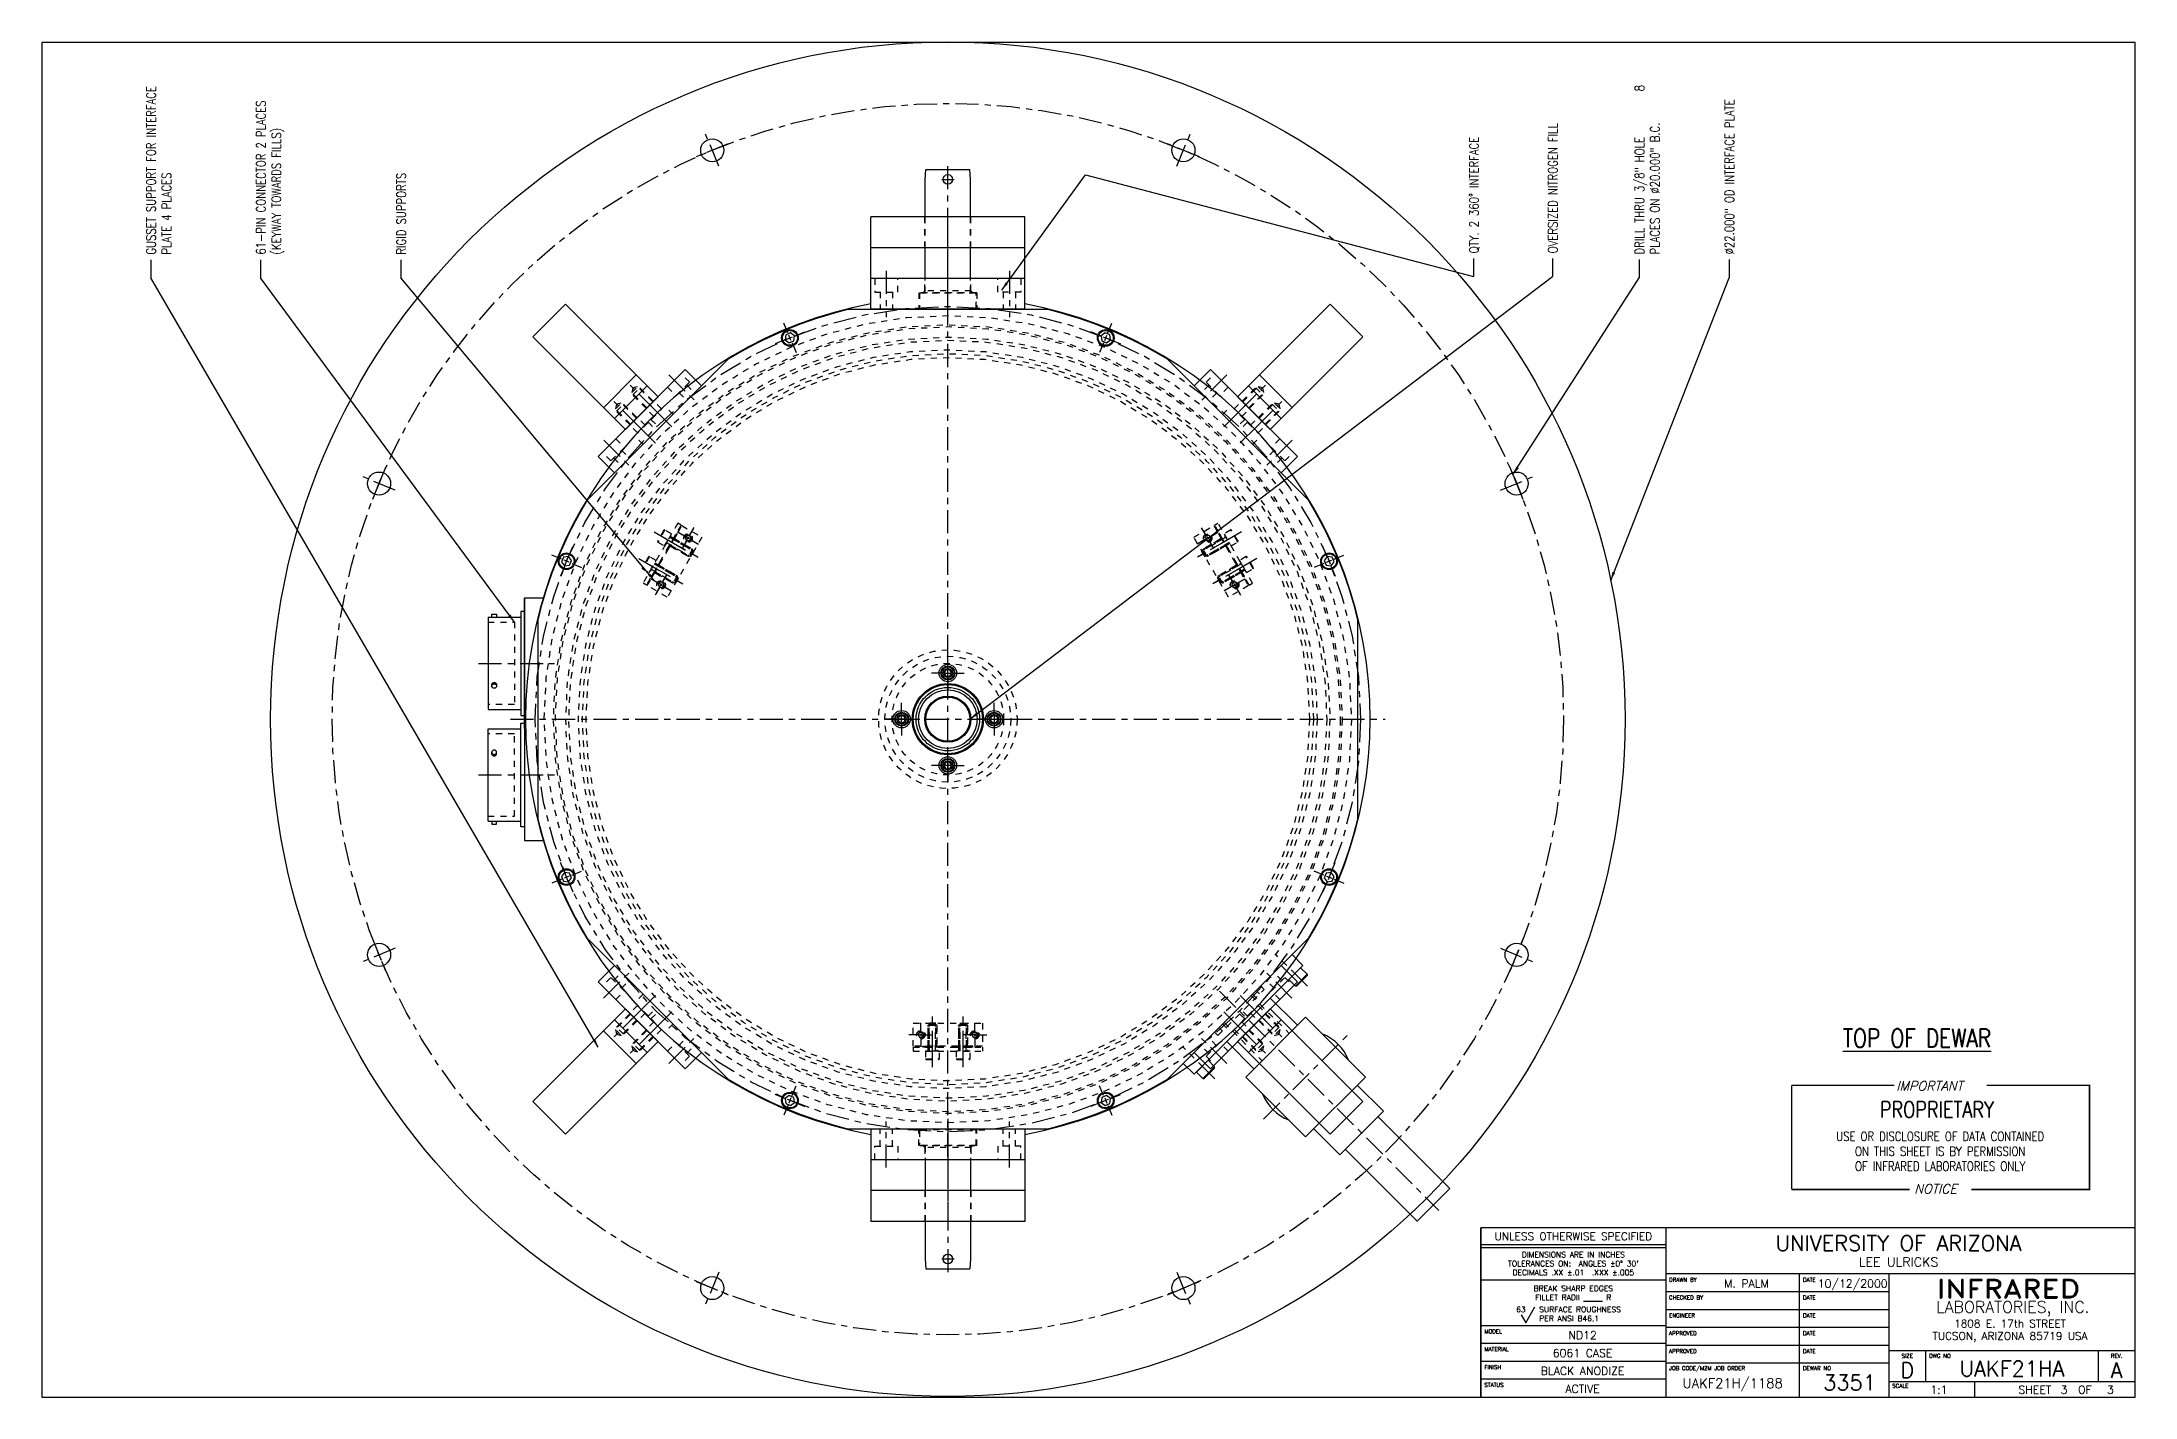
# Model space of a CAD drawing. Extents: x -84 to 28, y 0 to 23.
# Drawn here: x -84.03 to -50.03, y 0.74 to 22.75 of the extents above; entities that cross this region are included whole.
import ezdxf
from ezdxf.enums import TextEntityAlignment as Align

# ---------------------------------------------------------------- set-up
doc = ezdxf.new("R2010")
doc.units = 0
doc.header["$LTSCALE"] = 0.3
doc.header["$MEASUREMENT"] = 0
for name, pattern in [('CENTER', [2, 1.25, -0.25, 0.25, -0.25]), ('HIDDEN', [0.375, 0.25, -0.125]), ('PHANTOM', [2.5, 1.25, -0.25, 0.25, -0.25, 0.25, -0.25])]:
    doc.linetypes.add(name, pattern=pattern)
for name, color, linetype in [('BDR1', 2, 'CONTINUOUS'), ('CENTER', 4, 'CENTER'), ('DIMENSION', 1, 'CONTINUOUS'), ('HIDDEN', 3, 'HIDDEN'), ('OBJECT', 2, 'CONTINUOUS'), ('PHANTOM', 5, 'PHANTOM'), ('TTL1', 2, 'CONTINUOUS'), ('TTL2', 1, 'CONTINUOUS'), ('TTL3', 6, 'CONTINUOUS')]:
    doc.layers.add(name, color=color, linetype=linetype)
doc.styles.add('ITALICC', font='italicc', dxfattribs={"height": 0.5})
doc.styles.add('ROMANS', font='romans.shx', dxfattribs={"width": 0.8, "height": 0.15})
doc.styles.add('TTL_FNCY', font='romand.shx')
doc.styles.add('TTL_STD', font='ROMANS.SHX')
doc.dimstyles.new('D-SIZE', dxfattribs={"dimscale": 0, "dimtxt": 0.15, "dimasz": 0.14, "dimexe": 0.06, "dimexo": 0.06, "dimgap": 0.09, "dimtad": 0, "dimdec": 3, "dimzin": 4, "dimtxsty": 'ROMANS', "dimcen": 0.09, "dimazin": 3, "dimtfac": 1, "dimtdec": 3, "dimtofl": 0, "dimtmove": 0, "dimatfit": 3, "dimtolj": 1, "dimtzin": 4})

# ---------------------------------------------------------------- blocks, each defined once
blk = doc.blocks.new('DSIZE')
at = {"layer": 'BDR1'}
for p, q in [((0, 22), (0, 0)), ((34, 22), (0, 22)), ((34, 0), (34, 22)), ((0, 0), (34, 0))]:
    blk.add_line(p, q, dxfattribs=at)
at = {"layer": 'TTL1'}
for p, q in [((23.375, 2.75), (23.375, 0)), ((23.375, 0), (23.375, 2.75)), ((34, 2.75), (23.375, 2.75)), ((26.375, 2.75), (26.375, 0)), ((26.375, 2.475), (23.375, 2.475)), ((26.375, 2.425), (23.375, 2.425)), ((26.375, 1.9), (23.375, 1.9)), ((34, 2), (26.375, 2)), ((30, 1.71), (26.375, 1.71)), ((28.55, 0), (28.55, 2)), ((30, 2), (30, 0)), ((30, 1.42), (26.375, 1.42)), ((26.375, 1.16), (23.375, 1.16)), ((30, 1.13), (26.375, 1.13)), ((26.375, 0.87), (23.375, 0.87)), ((30, 0.84), (26.375, 0.84)), ((34, 0.75), (30, 0.75)), ((30.6, 0.25), (30.6, 0.75)), ((33.4, 0.75), (33.4, 0.25)), ((26.375, 0.58), (23.375, 0.58)), ((30, 0.55), (26.375, 0.55)), ((26.375, 0.29), (23.375, 0.29)), ((34, 0.25), (30, 0.25)), ((31.39, 0.25), (31.39, 0))]:
    blk.add_line(p, q, dxfattribs=at)
at = {"layer": 'TTL3'}
for p, q in [((24.101, 1.208), (24.251, 1.468)), ((24.026, 1.338), (24.101, 1.208))]:
    blk.add_line(p, q, dxfattribs=at)
at = {"layer": 'TTL1', "style": 'TTL_STD'}
for tag, height, flags, p in [('DWG-NAME', 0.25, 4, (30.157, 2.375)), ('DEWAR-NO', 0.25, 12, (29.362, 0.113)), ('DWG-NO', 0.25, 4, (32, 0.337)), ('CODE', 0.156, 12, (27.463, 0.148))]:
    blk.add_attdef(tag, text='', height=height, dxfattribs=dict(at, flags=flags)).set_placement(p, align=Align.CENTER)
at = {"layer": 'TTL2'}
for s, height, style, p in [('UNLESS OTHERWISE SPECIFIED', 0.125, 'TTL_STD', (24.875, 2.55)), ('LABORATORIES, INC.', 0.1875, 'TTL_FNCY', (32.015, 1.371)), ('TUCSON, ARIZONA 85719 USA', 0.125, 'TTL_STD', (31.968, 0.931)), ('1808 E. 17th STREET', 0.125, 'TTL_STD', (31.968, 1.133)), ('D', 0.25, 'TTL_STD', (30.3, 0.312)), ('SHEET    OF', 0.13, 'TTL_STD', (32.7, 0.055))]:
    blk.add_text(s, height=height, dxfattribs=dict(at, style=style)).set_placement(p, align=Align.CENTER)
at = {"layer": 'TTL2', "style": 'TTL_FNCY', "width": 1.115273}
blk.add_text('INFRARED', height=0.3, dxfattribs=at).set_placement((30.777, 1.612), (33.103, 1.612), align=Align.FIT)
at = {"layer": 'TTL2', "style": 'TTL_STD'}
for tag, height, flags, p in [('DWG-DESC', 0.15, 4, (30.157, 2.12)), ('DRAFTER', 0.13, 4, (27.687, 1.78)), ('DATE-ISSUE', 0.13, 4, (29.412, 1.78)), ('MODEL', 0.13, 4, (25.025, 0.94)), ('MAT_L', 0.13, 12, (25.025, 0.65)), ('FIN', 0.13, 12, (25.025, 0.36)), ('DWG-REV', 0.25, 12, (33.7, 0.312)), ('STATUS', 0.13, 12, (25.025, 0.07)), ('DWG-SCALE', 0.13, 12, (30.812, 0.055)), ('SH_NO', 0.13, 4, (32.844, 0.055)), ('SH_NO', 0.13, 4, (33.597, 0.055))]:
    blk.add_attdef(tag, text='', height=height, dxfattribs=dict(at, flags=flags)).set_placement(p, align=Align.CENTER)
at = {"layer": 'TTL3', "style": 'TTL_STD'}
for s, height, p in [("TOLERANCES ON:  ANGLES %%p0%%d 30'", 0.09, (24.875, 2.124)), ('DECIMALS .XX %%p.01  .XXX %%p.005', 0.09, (24.875, 1.979)), ('DIMENSIONS ARE IN INCHES', 0.09, (24.875, 2.27)), ('BREAK SHARP EDGES', 0.09, (24.875, 1.72)), ('63', 0.09, (24.024, 1.379)), ('FILLET RADII %%u     %%u R', 0.09, (24.875, 1.574)), ('SIZE', 0.065, (30.3, 0.637)), ('REV.', 0.065, (33.7, 0.637))]:
    blk.add_text(s, height=height, dxfattribs=at).set_placement(p, align=Align.CENTER)
for s, height, p in [('DRAWN BY', 0.065, (26.43, 1.875)), ('DATE', 0.065, (28.605, 1.875)), ('SURFACE ROUGHNESS', 0.09, (24.321, 1.379)), ('CHECKED BY', 0.065, (26.43, 1.585)), ('DATE', 0.065, (28.605, 1.585)), ('MODEL', 0.065, (23.43, 1.035)), ('PER ANSI B46.1', 0.09, (24.321, 1.233)), ('APPROVED', 0.065, (26.43, 1.005)), ('ENGINEER', 0.065, (26.43, 1.295)), ('DATE', 0.065, (28.605, 1.295)), ('DATE', 0.065, (28.605, 1.005)), ('MATERIAL', 0.065, (23.43, 0.745)), ('APPROVED', 0.065, (26.43, 0.715)), ('DATE', 0.065, (28.605, 0.715)), ('DWG NO', 0.065, (30.655, 0.637)), ('FINISH', 0.065, (23.43, 0.455)), ('JOB CODE/M2M JOB ORDER', 0.065, (26.43, 0.438)), ('DEWAR NO', 0.065, (28.605, 0.438)), ('STATUS', 0.065, (23.43, 0.165)), ('SCALE', 0.065, (30.055, 0.15))]:
    blk.add_text(s, height=height, dxfattribs=at).set_placement(p)
blk = doc.blocks.new('*U19')
at = {"layer": 'CENTER'}
blk.add_line((-0.289, 0), (0.4375, 0), dxfattribs=at)
at = {"layer": 'OBJECT'}
blk.add_lwpolyline([(-0.1505, 0.135), (-0.164, 0.1215), (-0.164, -0.1215), (-0.1505, -0.135), (0, -0.135), (0, 0.135), (-0.1505, 0.135), (-0.1505, -0.135)], dxfattribs=at)
blk = doc.blocks.new('8INCHVALVETOP_KEY')
at = {"layer": 'CENTER'}
blk.add_line((0, -0.413), (0, 4.625), dxfattribs=at)
blk.add_lwpolyline([(0.968, 1.562), (-0.968, 1.562)], dxfattribs=at)
at = {"layer": 'HIDDEN'}
for p, q in [((-0.312, 0), (-0.312, 0.875)), ((0.312, 0), (0.312, 0.875)), ((-0.531, 0.08), (-0.531, 0)), ((0.531, 0.08), (-0.531, 0.08)), ((-0.426, 0.08), (-0.426, 0)), ((0.426, 0.08), (0.426, 0)), ((0.531, 0.08), (0.531, 0))]:
    blk.add_line(p, q, dxfattribs=at)
at = {"layer": 'OBJECT'}
for p, q in [((-0.375, 2.85), (-0.375, 4.5)), ((-0.375, 4.5), (0.375, 4.5)), ((0.375, 2.85), (0.375, 4.5)), ((-0.5, 2.25), (-0.5, 2.85)), ((0.5, 2.25), (0.5, 2.85)), ((-0.687, 0.875), (-0.687, 2.25)), ((0.688, 2.25), (-0.687, 2.25)), ((0.688, 0.875), (0.688, 2.25)), ((0.688, 0.875), (-0.687, 0.875)), ((-0.5, 0.25), (-0.5, 0.875)), ((0.5, 0.25), (0.5, 0.875)), ((-1.25, 0), (-1.25, 0.25)), ((1.25, 0), (-1.25, 0)), ((1.25, 0), (1.25, 0.25))]:
    blk.add_line(p, q, dxfattribs=at)
for points in [[(-0.5, 2.85), (0.5, 2.85)], [(-1.25, 0.25), (1.25, 0.25)]]:
    blk.add_lwpolyline(points, dxfattribs=at)
for start, end in [(156.4435, 203.5565), (336.4435, 23.5565)]:
    blk.add_arc((0, 1.562), 0.75, start, end, dxfattribs=at)
at = {"layer": 'OBJECT', "xscale": -1, "rotation": 90}
blk.add_blockref('*U19', (-1.063, 0.25), dxfattribs=at)
at = {"layer": 'OBJECT', "rotation": 270}
blk.add_blockref('*U19', (1.063, 0.25), dxfattribs=at)
blk = doc.blocks.new('*U5')
at = {"layer": 'CENTER'}
for p, q in [((-0.09, 0), (-0.26, 0)), ((-0.045, 0), (0.045, 0)), ((0, 0.09), (0, 0.26)), ((0, -0.045), (0, 0.045)), ((0.09, 0), (0.26, 0)), ((0, -0.09), (0, -0.26))]:
    blk.add_line(p, q, dxfattribs=at)
at = {"layer": 'OBJECT'}
blk.add_lwpolyline([(0.081, 0), (0.04, 0.07), (-0.04, 0.07), (-0.081, 0), (-0.04, -0.07), (0.04, -0.07)], close=True, dxfattribs=at)
for radius in [0.135, 0.121]:
    blk.add_circle((0, 0), radius, dxfattribs=at)
blk = doc.blocks.new('*U10')
at = {"layer": 'CENTER'}
blk.add_line((-0.125, 0), (0.5, 0), dxfattribs=at)
at = {"layer": 'HIDDEN'}
for p, q in [((0, 0.069), (0.375, 0.069)), ((0, 0.05325), (0.375, 0.05325)), ((0, -0.05325), (0.375, -0.05325)), ((0, -0.069), (0.375, -0.069))]:
    blk.add_line(p, q, dxfattribs=at)
blk.add_lwpolyline([(0.375, 0.05325), (0.375, 0.05325), (0.375, -0.05325), (0.375, -0.05325)], dxfattribs=at)
blk = doc.blocks.new('*U11')
at = {"layer": 'CENTER'}
for p, q in [((-0.047, 0), (-0.195, 0)), ((-0.023, 0), (0.023, 0)), ((0, 0.047), (0, 0.195)), ((0, -0.023), (0, 0.023)), ((0.047, 0), (0.195, 0)), ((0, -0.047), (0, -0.195))]:
    blk.add_line(p, q, dxfattribs=at)
at = {"layer": 'HIDDEN'}
blk.add_lwpolyline([(0.045, 0), (0.023, 0.039), (-0.023, 0.039), (-0.045, 0), (-0.023, -0.039), (0.023, -0.039)], close=True, dxfattribs=at)
for radius in [0.07, 0.063]:
    blk.add_circle((0, 0), radius, dxfattribs=at)
blk = doc.blocks.new('RIGID_SUPPORT_HIDDEN')
at = {"layer": 'CENTER'}
for p, q in [((29.827, 50.993), (29.827, 50.168)), ((30.327, 50.993), (30.327, 50.168)), ((29.608, 50.465), (29.467, 50.465)), ((29.656, 50.465), (29.624, 50.465)), ((29.64, 50.497), (29.64, 50.638)), ((29.64, 50.449), (29.64, 50.481)), ((29.64, 50.433), (29.64, 50.292)), ((29.672, 50.465), (29.813, 50.465)), ((30.483, 50.465), (30.342, 50.465)), ((30.499, 50.465), (30.531, 50.465)), ((30.515, 50.497), (30.515, 50.638)), ((30.515, 50.449), (30.515, 50.481)), ((30.515, 50.433), (30.515, 50.292)), ((30.547, 50.465), (30.688, 50.465))]:
    blk.add_line(p, q, dxfattribs=at)
at = {"layer": 'HIDDEN'}
for p, q in [((30.64, 50.73), (29.515, 50.73)), ((29.515, 50.668), (29.515, 50.73)), ((30.64, 50.668), (29.515, 50.668)), ((29.777, 50.73), (29.777, 50.311)), ((29.877, 50.73), (29.877, 50.311)), ((30.277, 50.73), (30.277, 50.311)), ((30.377, 50.73), (30.377, 50.311)), ((30.64, 50.668), (30.64, 50.73)), ((29.896, 50.311), (29.758, 50.311)), ((30.396, 50.311), (30.258, 50.311))]:
    blk.add_line(p, q, dxfattribs=at)
for points in [[(29.671, 50.652), (29.983, 50.652), (29.983, 50.668), (29.671, 50.668)], [(30.483, 50.652), (30.171, 50.652), (30.171, 50.668), (30.483, 50.668)], [(29.515, 50.652), (30.64, 50.652), (30.64, 50.277), (29.515, 50.277)]]:
    blk.add_lwpolyline(points, close=True, dxfattribs=at)
for points in [[(29.94, 50.857), (29.929, 50.868), (29.725, 50.868), (29.714, 50.857), (29.714, 50.73), (29.94, 50.73), (29.94, 50.857), (29.714, 50.857)], [(29.896, 50.73), (29.896, 50.311), (29.877, 50.293), (29.777, 50.293), (29.758, 50.311), (29.758, 50.73)], [(30.44, 50.857), (30.429, 50.868), (30.225, 50.868), (30.214, 50.857), (30.214, 50.73), (30.44, 50.73), (30.44, 50.857), (30.214, 50.857)], [(30.396, 50.73), (30.396, 50.311), (30.377, 50.293), (30.277, 50.293), (30.258, 50.311), (30.258, 50.73)]]:
    blk.add_lwpolyline(points, dxfattribs=at)
for centre in [(29.64, 50.465), (30.515, 50.465)]:
    blk.add_circle(centre, 0.048, dxfattribs=at)
at = {"layer": 'HIDDEN', "rotation": 270}
blk.add_blockref('*U10', (29.827, 50.652), dxfattribs=at)
at = {"layer": 'HIDDEN', "xscale": -1, "rotation": 90}
blk.add_blockref('*U10', (30.327, 50.652), dxfattribs=at)
at = {"layer": 'HIDDEN'}
for p in [(29.64, 50.465), (30.515, 50.465)]:
    blk.add_blockref('*U11', p, dxfattribs=at)
blk = doc.blocks.new('*U13')
at = {"layer": 'CENTER'}
for p, q in [((-0.094, 0), (-0.266, 0)), ((-0.047, 0), (0.047, 0)), ((0, 0.094), (0, 0.266)), ((0, -0.047), (0, 0.047)), ((0.094, 0), (0.266, 0)), ((0, -0.094), (0, -0.266))]:
    blk.add_line(p, q, dxfattribs=at)
at = {"layer": 'OBJECT'}
for radius in [0.141, 0.0747]:
    blk.add_circle((0, 0), radius, dxfattribs=at)
blk = doc.blocks.new('*U14')
at = {"layer": 'CENTER'}
for p, q in [((-0.075, 0), (-0.238, 0)), ((-0.038, 0), (0.038, 0)), ((0, 0.075), (0, 0.238)), ((0, -0.038), (0, 0.038)), ((0.075, 0), (0.238, 0)), ((0, -0.075), (0, -0.238))]:
    blk.add_line(p, q, dxfattribs=at)
at = {"layer": 'OBJECT'}
blk.add_lwpolyline([(0.063, 0), (0.031, 0.054), (-0.031, 0.054), (-0.063, 0), (-0.031, -0.054), (0.031, -0.054)], close=True, dxfattribs=at)
for radius in [0.113, 0.102]:
    blk.add_circle((0, 0), radius, dxfattribs=at)
blk = doc.blocks.new('PNOTE')
at = {"layer": 'DIMENSION', "const_width": 0.025}
for points in [[(0, 0), (0, 1.69)], [(0, 1.69), (1.669, 1.69)], [(3.169, 1.69), (4.838, 1.69), (4.838, 0), (2.919, 0)], [(1.919, 0), (0, 0)]]:
    blk.add_lwpolyline(points, dxfattribs=at)
at = {"layer": 'DIMENSION', "style": 'ITALICC'}
for s, p in [('IMPORTANT', (1.701, 1.606)), ('NOTICE', (1.992, -0.065))]:
    blk.add_text(s, height=0.15, dxfattribs=at).set_placement(p)
at = {"layer": 'DIMENSION', "style": 'ROMANS', "width": 0.8}
blk.add_text('PROPRIETARY', height=0.2625, dxfattribs=at).set_placement((1.432, 1.166))
for s, p in [('USE OR DISCLOSURE OF DATA CONTAINED', (2.412, 0.787)), ('ON THIS SHEET IS BY PERMISSION', (2.412, 0.544)), ('OF INFRARED LABORATORIES ONLY', (2.412, 0.302))]:
    blk.add_text(s, height=0.15, dxfattribs=at).set_placement(p, align=Align.CENTER)
blk = doc.blocks.new('*U59')
at = {"layer": 'CENTER'}
blk.add_line((-0.125, 0), (0.5, 0), dxfattribs=at)
at = {"layer": 'HIDDEN'}
for p, q in [((0.194, 0.0885), (0.375, 0.0885)), ((0.194, -0.0885), (0.375, -0.0885))]:
    blk.add_line(p, q, dxfattribs=at)
blk.add_lwpolyline([(0, 0.15625), (0.194, 0.15625), (0.194, -0.15625), (0, -0.15625)], dxfattribs=at)
blk = doc.blocks.new('*U67')
at = {"layer": 'CENTER'}
blk.add_line((-0.125, 0), (0.5, 0), dxfattribs=at)
at = {"layer": 'HIDDEN'}
for p, q in [((0.194, 0.0885), (0.375, 0.0885)), ((0.194, -0.0885), (0.375, -0.0885))]:
    blk.add_line(p, q, dxfattribs=at)
blk.add_lwpolyline([(0, 0.15625), (0.194, 0.15625), (0.194, -0.15625), (0, -0.15625)], dxfattribs=at)
blk = doc.blocks.new('*U60')
at = {"layer": 'CENTER'}
blk.add_line((-0.125, 0), (0.516, 0), dxfattribs=at)
at = {"layer": 'HIDDEN'}
for p, q in [((0, 0.068), (0.35, 0.068)), ((0, -0.068), (0.35, -0.068))]:
    blk.add_line(p, q, dxfattribs=at)
for points in [[(0, 0.082), (0.312, 0.082), (0.312, -0.082), (0, -0.082)], [(0.391, 0), (0.35, 0.068), (0.35, -0.068), (0.391, 0)]]:
    blk.add_lwpolyline(points, dxfattribs=at)
blk = doc.blocks.new('GUSSET_ASSEM_TOP')
at = {"layer": 'OBJECT'}
for p, q in [((-126.867, 2.618), (-126.867, 4.743)), ((-126.117, 4.743), (-126.867, 4.743)), ((-126.117, 2.618), (-126.117, 4.743)), ((-126.117, 3.118), (-126.867, 3.118)), ((-126.117, 2.868), (-126.867, 2.868)), ((-127.492, 2.243), (-127.492, 2.618)), ((-125.492, 2.618), (-127.492, 2.618)), ((-126.117, 2.618), (-126.867, 2.618)), ((-125.492, 2.243), (-125.492, 2.618)), ((-125.492, 2.243), (-127.492, 2.243))]:
    blk.add_line(p, q, dxfattribs=at)
for name, p, rotation in [('*U60', (-126.68, 2.618), 90), ('*U60', (-126.305, 2.618), 90), ('*U67', (-127.242, 2.618), 270), ('*U59', (-126.68, 2.243), 90)]:
    blk.add_blockref(name, p, dxfattribs=dict(at, rotation=rotation))
at = {"layer": 'OBJECT', "xscale": -1}
for name, p, rotation in [('*U59', (-126.305, 2.243), 270), ('*U67', (-125.742, 2.618), 90)]:
    blk.add_blockref(name, p, dxfattribs=dict(at, rotation=rotation))
blk = doc.blocks.new('*U131')
at = {"layer": 'CENTER'}
blk.add_line((-0.125, 0), (0.625, 0), dxfattribs=at)
at = {"layer": 'HIDDEN'}
for p, q in [((0.22, 0.1005), (0.5, 0.1005)), ((0.22, -0.1005), (0.5, -0.1005))]:
    blk.add_line(p, q, dxfattribs=at)
blk.add_lwpolyline([(0, 0.1875), (0.22, 0.1875), (0.22, -0.1875), (0, -0.1875)], dxfattribs=at)

msp = doc.modelspace()

# ---------------------------------------------------------------- linework, layer by layer
at = {"layer": 'CENTER'}
for p, q in [((-72.8796, 21.0997), (-73.3993, 20.8844)), ((-73.0318, 20.7322), (-73.2471, 21.2519)), ((-65.2259, 20.8844), (-65.7456, 21.0997)), ((-65.5934, 20.7322), (-65.3781, 21.2519)), ((-69.3126, 18.3348), (-69.3126, 20.7592)), ((-69.4128, 20.5195), (-69.2124, 20.5195)), ((-69.3126, 20.4193), (-69.3126, 20.6197)), ((-69.3126, 18.245), (-69.3126, 20.0656)), ((-69.3126, 4.6477), (-69.3126, 18.8588)), ((-78.2915, 15.4724), (-78.8112, 15.6877)), ((-78.4438, 15.8399), (-78.659, 15.3202)), ((-60.3336, 15.4724), (-59.814, 15.6877)), ((-59.9662, 15.3202), (-60.1814, 15.8399)), ((-76.9361, 12.6595), (-75.7031, 12.6595)), ((-76.4181, 11.7532), (-62.2071, 11.7532)), ((-76.9361, 10.847), (-75.7031, 10.847)), ((-78.659, 8.1862), (-78.4438, 7.6666)), ((-60.1814, 7.6666), (-59.9662, 8.1862)), ((-78.2915, 8.034), (-78.8112, 7.8188)), ((-60.3336, 8.034), (-59.814, 7.8188)), ((-69.3126, 5.2614), (-69.3126, 3.4409)), ((-69.3126, 5.1717), (-69.3126, 2.7473)), ((-69.3126, 3.0872), (-69.3126, 2.8868)), ((-73.0318, 2.7743), (-73.2471, 2.2546)), ((-69.4128, 2.987), (-69.2124, 2.987)), ((-65.5934, 2.7743), (-65.3781, 2.2546)), ((-73.3993, 2.6221), (-72.8796, 2.4068)), ((-65.7456, 2.4068), (-65.2259, 2.6221))]:
    msp.add_line(p, q, dxfattribs=at)
for radius in [10, 6.7031]:
    msp.add_circle((-69.3126, 11.7532), radius, dxfattribs=at)
at = {"layer": 'DIMENSION'}
for p, q in [((-82.2592, 19.2151), (-82.2592, 18.9207)), ((-80.4747, 19.2151), (-80.4747, 18.9207)), ((-78.1969, 19.2151), (-78.1969, 18.9207)), ((-60.7722, 19.236), (-60.7722, 18.9417)), ((-59.4911, 19.236), (-59.4911, 18.9417)), ((-58.0827, 19.2178), (-58.0827, 18.9234)), ((-56.6233, 19.2178), (-56.6233, 18.9234))]:
    msp.add_line(p, q, dxfattribs=at)
at = {"layer": 'HIDDEN'}
for p, q in [((-69.6876, 19.4095), (-69.6876, 19.9095)), ((-69.6831, 19.4095), (-69.6831, 19.9095)), ((-68.9421, 19.4095), (-68.9421, 19.9095)), ((-68.9376, 19.4095), (-68.9376, 19.9095)), ((-69.7188, 18.6795), (-69.6876, 18.7107)), ((-69.6876, 18.7107), (-69.6876, 18.9095)), ((-68.9376, 18.7107), (-69.6876, 18.7107)), ((-69.6831, 18.6795), (-69.6831, 18.9095)), ((-68.9421, 18.6795), (-68.9421, 18.9095)), ((-68.9376, 18.7107), (-68.9376, 18.9095)), ((-68.9063, 18.6795), (-68.9376, 18.7107)), ((-68.8438, 18.6795), (-69.7813, 18.6795)), ((-69.7813, 18.6795), (-69.7813, 18.4095)), ((-69.7511, 18.4145), (-69.7707, 18.434)), ((-69.7511, 18.4145), (-68.874, 18.4145)), ((-68.874, 18.4145), (-68.8545, 18.434)), ((-68.8438, 18.6795), (-68.8438, 18.4095)), ((-76.7811, 13.3295), (-76.3516, 13.3295)), ((-76.3516, 13.3295), (-76.3516, 11.9895)), ((-76.3516, 11.9895), (-76.7811, 11.9895)), ((-76.3516, 11.517), (-76.7811, 11.517)), ((-76.3516, 10.177), (-76.3516, 11.517)), ((-76.7811, 10.177), (-76.3516, 10.177)), ((-69.7813, 4.827), (-69.7813, 5.097)), ((-68.8438, 4.827), (-69.7813, 4.827)), ((-69.7511, 5.092), (-69.7707, 5.0725)), ((-69.7511, 5.092), (-68.874, 5.092)), ((-69.7188, 4.827), (-69.6876, 4.7957)), ((-68.9376, 4.7957), (-69.6876, 4.7957)), ((-69.6876, 4.7957), (-69.6876, 4.597)), ((-69.6831, 4.827), (-69.6831, 4.597)), ((-68.9421, 4.827), (-68.9421, 4.597)), ((-68.9063, 4.827), (-68.9376, 4.7957)), ((-68.9376, 4.7957), (-68.9376, 4.597)), ((-68.874, 5.092), (-68.8545, 5.0725)), ((-68.8438, 4.827), (-68.8438, 5.097)), ((-69.6876, 4.097), (-69.6876, 3.597)), ((-69.6831, 4.097), (-69.6831, 3.597)), ((-68.9421, 4.097), (-68.9421, 3.597)), ((-68.9376, 4.097), (-68.9376, 3.597))]:
    msp.add_line(p, q, dxfattribs=at)
for points in [[(-69.7688, 18.6795), (-68.8564, 18.6795)], [(-69.7688, 4.827), (-68.8564, 4.827)]]:
    msp.add_lwpolyline(points, dxfattribs=at)
for radius in [6.5563, 6.4062, 6.375, 6.2063, 6.1563, 6, 5.9375, 5.875, 1.125, 1.0213, 0.9062]:
    msp.add_circle((-69.3126, 11.7532), radius, dxfattribs=at)
for centre, start, end in [((-68.4776, 18.547), 174.14093, 184.99339), ((-70.1476, 18.547), 355.00661, 5.85907), ((-68.4776, 4.9595), 175.00661, 185.85907), ((-70.1476, 4.9595), 354.14093, 4.99339)]:
    msp.add_arc(centre, 1.298, start, end, dxfattribs=at)
at = {"layer": 'OBJECT'}
for p, q in [((-69.6831, 20.5195), (-69.6676, 20.6795)), ((-69.6831, 19.9095), (-69.6831, 20.5195)), ((-69.6676, 20.6795), (-68.9576, 20.6795)), ((-68.9421, 20.5195), (-68.9576, 20.6795)), ((-68.9421, 19.9095), (-68.9421, 20.5195)), ((-68.0626, 19.9095), (-70.5626, 19.9095)), ((-70.5626, 18.4095), (-70.5626, 19.9095)), ((-68.0626, 18.4095), (-68.0626, 19.9095)), ((-68.0626, 19.4095), (-70.5626, 19.4095)), ((-69.6831, 18.9095), (-69.6831, 19.4095)), ((-68.9421, 18.9095), (-68.9421, 19.4095)), ((-68.0626, 18.9095), (-70.5626, 18.9095)), ((-68.0626, 18.4095), (-70.5626, 18.4095)), ((-76.1861, 13.722), (-76.1861, 9.7845)), ((-76.1861, 13.722), (-75.8736, 13.722)), ((-76.1861, 11.6002), (-76.1861, 13.7187)), ((-76.7811, 13.4095), (-76.7811, 11.9095)), ((-76.7811, 13.4095), (-76.2486, 13.4095)), ((-76.7211, 13.4095), (-76.7211, 13.4595)), ((-76.7211, 13.4595), (-76.6411, 13.4595)), ((-76.6411, 13.4595), (-76.6411, 13.4095)), ((-76.7211, 12.314), (-76.7211, 12.291)), ((-76.6411, 12.314), (-76.6411, 12.291)), ((-76.7811, 11.9095), (-76.2486, 11.9095)), ((-76.1861, 11.9062), (-76.1861, 9.7877)), ((-76.7811, 10.097), (-76.7811, 11.597)), ((-76.7811, 11.597), (-76.2486, 11.597)), ((-76.7211, 11.1925), (-76.7211, 11.2154)), ((-76.6411, 11.1925), (-76.6411, 11.2154)), ((-76.7811, 10.097), (-76.2486, 10.097)), ((-76.7211, 10.097), (-76.7211, 10.047)), ((-76.7211, 10.047), (-76.6411, 10.047)), ((-76.6411, 10.047), (-76.6411, 10.097)), ((-76.1861, 9.7845), (-75.8736, 9.7845)), ((-68.0626, 5.097), (-70.5626, 5.097)), ((-70.5626, 5.097), (-70.5626, 3.597)), ((-68.0626, 5.097), (-68.0626, 3.597)), ((-68.0626, 4.597), (-70.5626, 4.597)), ((-69.6831, 4.597), (-69.6831, 4.097)), ((-68.9421, 4.597), (-68.9421, 4.097)), ((-68.0626, 4.097), (-70.5626, 4.097)), ((-68.0626, 3.597), (-70.5626, 3.597)), ((-69.6831, 3.597), (-69.6831, 2.987)), ((-68.9421, 3.597), (-68.9421, 2.987)), ((-69.6831, 2.987), (-69.6676, 2.827)), ((-69.6676, 2.827), (-68.9576, 2.827)), ((-68.9421, 2.987), (-68.9576, 2.827))]:
    msp.add_line(p, q, dxfattribs=at)
for points in [[(-67.6949, 5.097), (-70.9303, 5.097, -0.0772993), (-72.8754, 5.9027), (-75.1631, 8.1904, -0.0772993), (-75.9688, 10.1356), (-75.9688, 13.3709, -0.0772993), (-75.1631, 15.316), (-72.8754, 17.6038, -0.0772993), (-70.9303, 18.4095), (-67.6949, 18.4095, -0.0772993), (-65.7498, 17.6038), (-63.4621, 15.316, -0.0772993), (-62.6563, 13.3709), (-62.6563, 10.1356, -0.0772993), (-63.4621, 8.1904), (-65.7498, 5.9027, -0.0772993)], [(-76.6811, 12.3257, -0.0863188), (-76.6655, 12.323, -0.0925889), (-76.6528, 12.3155, -0.1030981), (-76.644, 12.304, -0.1119976), (-76.6411, 12.291, -0.1119976), (-76.644, 12.278, -0.1030981), (-76.6528, 12.2665, -0.0925889), (-76.6655, 12.2591, -0.0863188), (-76.6811, 12.2564, -0.0863188), (-76.6966, 12.2591, -0.0925889), (-76.7094, 12.2665, -0.1030981), (-76.7181, 12.278, -0.1119976), (-76.7211, 12.291, -0.1119976), (-76.7181, 12.304, -0.1030981), (-76.7094, 12.3155, -0.0925889), (-76.6966, 12.323, -0.0863188)], [(-76.6811, 11.1808, 0.0863188), (-76.6655, 11.1835, 0.0925889), (-76.6528, 11.1909, 0.1030981), (-76.644, 11.2024, 0.1119976), (-76.6411, 11.2154, 0.1119976), (-76.644, 11.2284, 0.1030981), (-76.6528, 11.2399, 0.0925889), (-76.6655, 11.2474, 0.0863188), (-76.6811, 11.2501, 0.0863188), (-76.6966, 11.2474, 0.0925889), (-76.7094, 11.2399, 0.1030981), (-76.7181, 11.2284, 0.1119976), (-76.7211, 11.2154, 0.1119976), (-76.7181, 11.2024, 0.1030981), (-76.7094, 11.1909, 0.0925889), (-76.6966, 11.1835, 0.0863188)]]:
    msp.add_lwpolyline(points, format="xyb", close=True, dxfattribs=at)
for points in [[(-76.2486, 11.8157), (-76.1861, 11.8157), (-76.1861, 13.5032), (-76.2486, 13.5032)], [(-76.2486, 11.6907), (-76.1861, 11.6907), (-76.1861, 10.0032), (-76.2486, 10.0032)]]:
    msp.add_lwpolyline(points, close=True, dxfattribs=at)
for points in [[(-76.7211, 12.314), (-76.7211, 12.314), (-76.7211, 12.314), (-76.7211, 12.314, -0.1119976), (-76.7181, 12.327, -0.1030981), (-76.7094, 12.3385, -0.0925889), (-76.6966, 12.3459, -0.0863188), (-76.6811, 12.3486, -0.0863188)], [(-76.6811, 12.3486, -0.0863188), (-76.6655, 12.3459, -0.0925889), (-76.6528, 12.3385, -0.1030981), (-76.644, 12.327, -0.1119976), (-76.6411, 12.314), (-76.6411, 12.314), (-76.6411, 12.314)], [(-76.7211, 11.1925), (-76.7211, 11.1925), (-76.7211, 11.1925), (-76.7211, 11.1925, 0.1119976), (-76.7181, 11.1795, 0.1030981), (-76.7094, 11.168, 0.0925889), (-76.6966, 11.1605, 0.0863188), (-76.6811, 11.1578, 0.0863188)], [(-76.6811, 11.1578, 0.0863188), (-76.6655, 11.1605, 0.0925889), (-76.6528, 11.168, 0.1030981), (-76.644, 11.1795, 0.1119976), (-76.6411, 11.1925), (-76.6411, 11.1925), (-76.6411, 11.1925)]]:
    msp.add_lwpolyline(points, format="xyb", dxfattribs=at)
for centre, radius in [((-69.3126, 11.7532), 11), ((-73.1394, 20.992), 0.1875), ((-65.4858, 20.992), 0.1875), ((-69.3126, 20.5195), 0.0781), ((-78.5514, 15.5801), 0.1875), ((-60.0738, 15.5801), 0.1875), ((-69.3126, 11.7532), 0.5781), ((-69.3126, 11.7532), 0.5625), ((-69.3126, 11.7532), 0.516), ((-69.3126, 11.7532), 0.475), ((-69.3126, 11.7532), 0.375), ((-69.3126, 11.7532), 0.359), ((-78.5514, 7.9264), 0.1875), ((-60.0738, 7.9264), 0.1875), ((-69.3126, 2.987), 0.0781), ((-73.1394, 2.5144), 0.1875), ((-65.4858, 2.5144), 0.1875)]:
    msp.add_circle(centre, radius, dxfattribs=at)
for start, end in [(100.49885, 259.50115), (280.49885, 79.50115)]:
    msp.add_arc((-69.3126, 11.7532), 6.86, start, end, dxfattribs=at)

# ---------------------------------------------------------------- block references
ref = msp.add_blockref('DSIZE', (-84.0279, 0.7429), dxfattribs=at)
ref.add_attrib('SH_NO', '3', dxfattribs={"layer": 'TTL2', "height": 0.13, "style": 'TTL_STD'}).set_placement((-50.4309, 0.7979), align=Align.CENTER)
ref.add_attrib('SH_NO', '3', dxfattribs={"layer": 'TTL2', "height": 0.13, "style": 'TTL_STD'}).set_placement((-51.1837, 0.7979), align=Align.CENTER)
ref.add_attrib('DWG-REV', 'A', dxfattribs={"layer": 'TTL2', "height": 0.25, "style": 'TTL_STD'}).set_placement((-50.3279, 1.0554), align=Align.CENTER)
ref.add_attrib('DWG-SCALE', '1:1', dxfattribs={"layer": 'TTL2', "height": 0.13, "style": 'TTL_STD'}).set_placement((-53.2154, 0.7979), align=Align.CENTER)
ref.add_attrib('STATUS', 'ACTIVE', dxfattribs={"layer": 'TTL2', "height": 0.13, "style": 'TTL_STD'}).set_placement((-59.0029, 0.8129), align=Align.CENTER)
ref.add_attrib('FIN', 'BLACK ANODIZE', dxfattribs={"layer": 'TTL2', "height": 0.13, "style": 'TTL_STD'}).set_placement((-59.0029, 1.1029), align=Align.CENTER)
ref.add_attrib('MAT_L', '6061 CASE', dxfattribs={"layer": 'TTL2', "height": 0.13, "style": 'TTL_STD'}).set_placement((-59.0029, 1.3929), align=Align.CENTER)
ref.add_attrib('MODEL', 'ND12', dxfattribs={"layer": 'TTL2', "height": 0.13, "style": 'TTL_STD'}).set_placement((-59.0029, 1.6829), align=Align.CENTER)
ref.add_attrib('DEWAR-NO', '3351', dxfattribs={"layer": 'TTL1', "height": 0.25, "style": 'TTL_STD'}).set_placement((-54.6654, 0.8554), align=Align.CENTER)
ref.add_attrib('DATE-ISSUE', '10/12/2000', dxfattribs={"layer": 'TTL2', "height": 0.13, "style": 'TTL_STD'}).set_placement((-54.6154, 2.5229), align=Align.CENTER)
ref.add_attrib('DRAFTER', 'M. PALM', dxfattribs={"layer": 'TTL2', "height": 0.13, "style": 'TTL_STD'}).set_placement((-56.3404, 2.5229), align=Align.CENTER)
ref.add_attrib('DWG-NO', 'UAKF21HA', dxfattribs={"layer": 'TTL1', "height": 0.25, "style": 'TTL_STD'}).set_placement((-52.0279, 1.0804), align=Align.CENTER)
ref.add_attrib('CODE', 'UAKF21H/1188', dxfattribs={"layer": 'TTL1', "height": 0.15625, "style": 'TTL_STD'}).set_placement((-56.565, 0.8906), align=Align.CENTER)
ref.add_attrib('DWG-DESC', 'LEE ULRICKS', dxfattribs={"layer": 'TTL2', "height": 0.15, "style": 'TTL_STD'}).set_placement((-53.8704, 2.8629), align=Align.CENTER)
ref.add_attrib('DWG-NAME', 'UNIVERSITY OF ARIZONA', dxfattribs={"layer": 'TTL1', "height": 0.25, "style": 'TTL_STD'}).set_placement((-53.8704, 3.1179), align=Align.CENTER)
at = {"layer": 'OBJECT', "xscale": -1}
for p, rotation in [((-70.3126, 18.9095), 90), ((-68.3126, 4.597), 270)]:
    msp.add_blockref('*U131', p, dxfattribs=dict(at, rotation=rotation))
at = {"layer": 'OBJECT'}
for name, p, rotation in [('*U131', (-68.3126, 18.9095), 270), ('*U5', (-71.8778, 17.9461), 22.5), ('*U5', (-66.7474, 17.9461), 337.4999999999999), ('RIGID_SUPPORT_HIDDEN', (-45.0859, -36.9641), 59.99999999999999), ('RIGID_SUPPORT_HIDDEN', (-123.6164, 15.1309), 299.9999999999999), ('*U5', (-75.5055, 14.3184), 67.5), ('*U5', (-63.1197, 14.3184), 292.5000000000001), ('*U13', (-70.0626, 11.7532), 90), ('*U14', (-70.0626, 11.7532), 90), ('*U13', (-68.5626, 11.7532), 270), ('*U14', (-68.5626, 11.7532), 270), ('*U13', (-69.3126, 11.0032), 180), ('*U14', (-69.3126, 11.0032), 180), ('*U5', (-75.5055, 9.1881), 112.5), ('*U5', (-63.1197, 9.1881), 247.5), ('8INCHVALVETOP_KEY', (-64.6059, 7.0465), 225), ('RIGID_SUPPORT_HIDDEN', (-39.2355, 57.0928), 180), ('*U5', (-71.8778, 5.5603), 157.5), ('*U5', (-66.7474, 5.5603), 202.5), ('*U131', (-70.3126, 4.597), 89.99999999999999)]:
    msp.add_blockref(name, p, dxfattribs=dict(at, rotation=rotation))
for name, p in [('*U13', (-69.3126, 12.5032)), ('*U14', (-69.3126, 12.5032)), ('PNOTE', (-55.6064, 4.1158))]:
    msp.add_blockref(name, p, dxfattribs=at)
at = {"layer": 'PHANTOM'}
for p, rotation in [((17.0107, 104.3172), 45), ((23.2514, -74.5701), 314.9999999999999), ((-161.8766, 98.0765), 135), ((-155.6359, -80.8108), 225)]:
    msp.add_blockref('GUSSET_ASSEM_TOP', p, dxfattribs=dict(at, rotation=rotation))

# ---------------------------------------------------------------- texts
at = {"layer": 'DIMENSION', "style": 'ROMANS', "width": 0.8}
msp.add_text('%%UTOP OF DEWAR', height=0.3, dxfattribs=at).set_placement((-54.7752, 6.4243))
at = {"layer": 'DIMENSION', "char_height": 0.15, "width": 3.265371, "attachment_point": 1, "rotation": 90, "style": 'ROMANS'}
for s, insert in [('GUSSET SUPPORT FOR INTERFACE PLATE 4 PLACES', (-82.3289, 19.2981)), ('61-PIN CONNECTOR 2 PLACES (KEYWAY TOWARDS FILLS)', (-80.5444, 19.2981)), ('DRILL THRU 3/8" HOLE         8 PLACES ON %%c20.000" B.C.', (-58.1524, 19.3008)), ('%%c22.000" OD INTERFACE PLATE', (-56.693, 19.3008)), ('OVERSIZED NITROGEN FILL', (-59.5608, 19.319)), ('QTY. 2 360° INTERFACE ', (-60.8419, 19.319)), ('RIGID SUPPORTS', (-78.2666, 19.2981))]:
    msp.add_mtext(s, dxfattribs=dict(at, insert=insert))

# ---------------------------------------------------------------- leaders
at = {"layer": 'DIMENSION'}
for points in [[(-68.4376, 18.722), (-67.0752, 20.5963), (-60.7722, 18.9417)], [(-74.9915, 6.4278), (-82.2592, 18.9207)], [(-76.3516, 13.3295), (-80.4747, 18.9207)], [(-74.0744, 13.9973), (-78.1969, 18.9207)], [(-68.9536, 11.7532), (-59.4911, 18.9417)], [(-60.1336, 15.7244), (-58.0827, 18.9234)], [(-58.5461, 14.0079), (-56.6233, 18.9234)]]:
    msp.add_leader(points, dimstyle='D-SIZE', override={"dimscale": 1}, dxfattribs=at)

doc.saveas('drawing.dxf')
